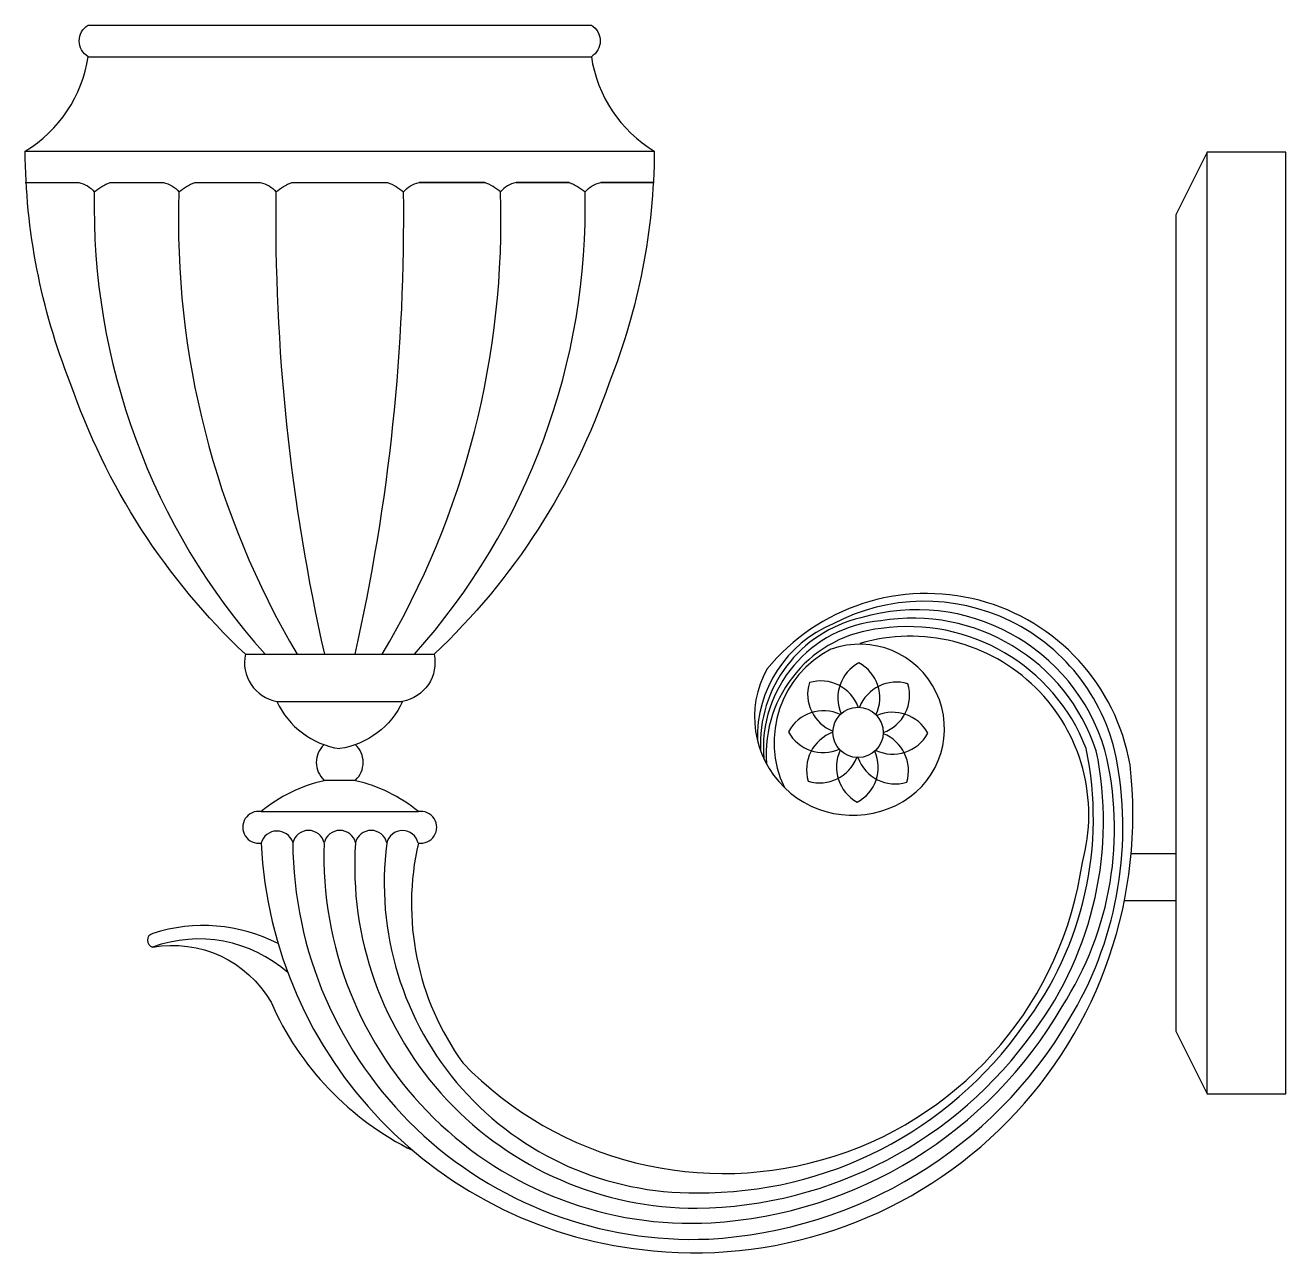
# Model space of a CAD drawing. Extents: x -76803 to -76563, y -36343 to -36109.
import ezdxf

# ---------------------------------------------------------------- set-up
doc = ezdxf.new("R2010")
doc.units = 0
doc.header["$MEASUREMENT"] = 0
for name, color, linetype in [('3', 3, 'CONTINUOUS'), ('4', 4, 'CONTINUOUS'), ('7', 7, 'CONTINUOUS')]:
    doc.layers.add(name, color=color, linetype=linetype)

msp = doc.modelspace()

# ---------------------------------------------------------------- linework, layer by layer
at = {"layer": '3'}
for points in [[(-76752.3, -36264.98, 0.424516), (-76672.94, -36340.67, 0.250849), (-76604.23, -36298.86, 0.182011), (-76595.01, -36249.84, 0.508171), (-76649.24, -36223.31, 0.309362), (-76663.67, -36245.58)], [(-76746.31, -36265.12, 0.440851), (-76672.51, -36337.56, 0.251745), (-76605.52, -36296.29, 0.206677), (-76597.36, -36247.39, 0.413303), (-76643.9, -36222.16, 0.3632), (-76663.07, -36247.53)], [(-76740.34, -36265.12, 0.434318), (-76675.17, -36334.79, 0.239039), (-76610.88, -36301.03, 0.21324), (-76599.01, -36247.52, 0.370368), (-76640.14, -36222.74, 0.413189), (-76662.45, -36249.03)], [(-76734.34, -36265.12, 0.456811), (-76675.17, -36331.85, 0.24641), (-76612.87, -36299.92, 0.217245), (-76600.95, -36247.07, 0.348983), (-76640.07, -36224.21, 0.408333), (-76661.95, -36250.01)], [(-76641.04, -36240.66, 0.399064), (-76644.31, -36230.74, 0.391007), (-76647.67, -36240.47)], [(-76644.43, -36239.23, 0.399064), (-76653.75, -36234.53, 0.391007), (-76649.25, -36243.78)], [(-76639.66, -36244.06, 0.399064), (-76634.95, -36234.74, 0.391007), (-76644.2, -36239.24)], [(-76647.83, -36240.62, 0.399064), (-76657.75, -36243.89, 0.391007), (-76648.02, -36247.24)], [(-76641.08, -36247.45, 0.399064), (-76631.16, -36244.18, 0.391007), (-76640.89, -36240.82)], [(-76649.26, -36244, 0.399064), (-76653.96, -36253.33, 0.391007), (-76644.71, -36248.83)], [(-76644.48, -36248.83, 0.399064), (-76635.16, -36253.53, 0.391007), (-76639.66, -36244.28)], [(-76647.87, -36247.41, 0.399064), (-76644.6, -36257.32, 0.391007), (-76641.24, -36247.6)], [(-76728.38, -36265.15, 0.801791), (-76734.37, -36265.15)]]:
    msp.add_lwpolyline(points, format="xyb", dxfattribs=at)
msp.add_circle((-76644.46, -36244.03), 4.8, dxfattribs=at)
for centre, radius, start, end in [((-76755.3, -36266), 3.17, 18.7783, 163.8843), ((-76749.3, -36265.78), 3.06, 12.5554, 167.4446), ((-76743.32, -36265.78), 3.06, 12.5554, 167.4446), ((-76737.35, -36265.78), 3.06, 12.5554, 167.4446), ((-76770.25, -36309.19), 25.76, 48.7021, 109.9751)]:
    msp.add_arc(centre, radius, start, end, dxfattribs=at)
at = {"layer": '4'}
for p, q in [((-76791.34, -36115.12), (-76695.34, -36115.12)), ((-76803.34, -36133.12), (-76683.34, -36133.12)), ((-76577.86, -36313), (-76577.86, -36133.32)), ((-76761.34, -36229.12), (-76725.34, -36229.12)), ((-76755.34, -36238.12), (-76731.34, -36238.12)), ((-76746.34, -36253.12), (-76740.34, -36253.12)), ((-76758.34, -36259.12), (-76728.34, -36259.12)), ((-76592.36, -36267.11), (-76583.82, -36267.11)), ((-76593.65, -36276.11), (-76583.82, -36276.11))]:
    msp.add_line(p, q, dxfattribs=at)
for points in [[(-76761.34, -36229.12, -0.121605), (-76794.74, -36177.31, -0.093917), (-76803.34, -36133.12, 0.223056), (-76791.34, -36115.12, -0.561476), (-76791.34, -36109.12), (-76695.34, -36109.12, -0.561476), (-76695.34, -36115.12, 0.223056), (-76683.34, -36133.12, -0.093917), (-76691.94, -36177.31, -0.121605), (-76725.34, -36229.12)], [(-76758.34, -36265.12, 0.374781), (-76683.5, -36342.92, 0.477038), (-76592.58, -36250.18, 0.642536), (-76661.86, -36231.98, 0.76633), (-76635.85, -36257.19, 0.909229), (-76649.62, -36228.16)], [(-76728.34, -36265.12, 0.215917), (-76719.87, -36307.06, 0.623844), (-76601.67, -36268.82, 0.588025), (-76644.09, -36227.06)], [(-76761.34, -36229.12, 0.423423), (-76755.34, -36238.12, 0.252226), (-76743.34, -36247.12)], [(-76725.34, -36229.12, -0.423423), (-76731.34, -36238.12, -0.252226), (-76743.34, -36247.12)], [(-76755.09, -36284.32, 0.199019), (-76779, -36282.38, 0.767787), (-76779.05, -36284.98, -0.314639), (-76756.45, -36295.47, 0.177254), (-76729.35, -36323.81)]]:
    msp.add_lwpolyline(points, format="xyb", dxfattribs=at)
msp.add_lwpolyline([(-76577.86, -36313), (-76562.86, -36313), (-76562.86, -36133.32), (-76577.86, -36133.32), (-76583.82, -36145.32), (-76583.82, -36301)], close=True, dxfattribs=at)
for centre, radius, start, end in [((-76640.53, -36245.92), 19.95, 117.1186, 205.6253), ((-76743.21, -36249.74), 4.61, 132.8768, 227.1232), ((-76743.48, -36249.74), 4.61, 312.8768, 47.1232), ((-76739.87, -36281.59), 29.09, 102.8539, 129.4154), ((-76746.81, -36281.59), 29.09, 50.5846, 77.1461), ((-76758.81, -36262.12), 3.04, 81.1762, 278.8238), ((-76727.88, -36262.12), 3.04, 261.1762, 98.8238)]:
    msp.add_arc(centre, radius, start, end, dxfattribs=at)
at = {"layer": '7'}
for points in [[(-76803.34, -36139.12), (-76793.14, -36139.12, -0.183552), (-76790.16, -36140.92, -0.092504), (-76787.14, -36139.12), (-76776.99, -36139.12, -0.183552), (-76774.02, -36140.92, -0.092504), (-76770.99, -36139.12), (-76758.49, -36139.12, -0.183552), (-76755.51, -36140.92, -0.092504), (-76752.49, -36139.12), (-76734.2, -36139.12, -0.092504), (-76731.17, -36140.92, -0.183552), (-76728.2, -36139.12), (-76715.69, -36139.12), (-76728.2, -36139.12)], [(-76709.69, -36139.12, 0.183552), (-76712.67, -36140.92, 0.092504), (-76715.69, -36139.12)], [(-76699.55, -36139.12), (-76709.69, -36139.12), (-76699.55, -36139.12, -0.092504), (-76696.52, -36140.92, -0.183552), (-76693.55, -36139.12), (-76683.34, -36139.12), (-76693.55, -36139.12)]]:
    msp.add_lwpolyline(points, format="xyb", dxfattribs=at)
for centre, radius, start, end in [((-76662.02, -36143.72), 128.17, 178.748, 221.7806), ((-76611.52, -36146.35), 162.59, 178.0852, 210.6005), ((-76377.86, -36145.9), 377.69, 179.2445, 192.7291), ((-77108.82, -36145.9), 377.69, 347.2709, 0.7555), ((-76875.17, -36146.35), 162.59, 329.3995, 1.9148), ((-76824.66, -36143.72), 128.17, 318.2194, 1.252)]:
    msp.add_arc(centre, radius, start, end, dxfattribs=at)

doc.saveas('drawing.dxf')
